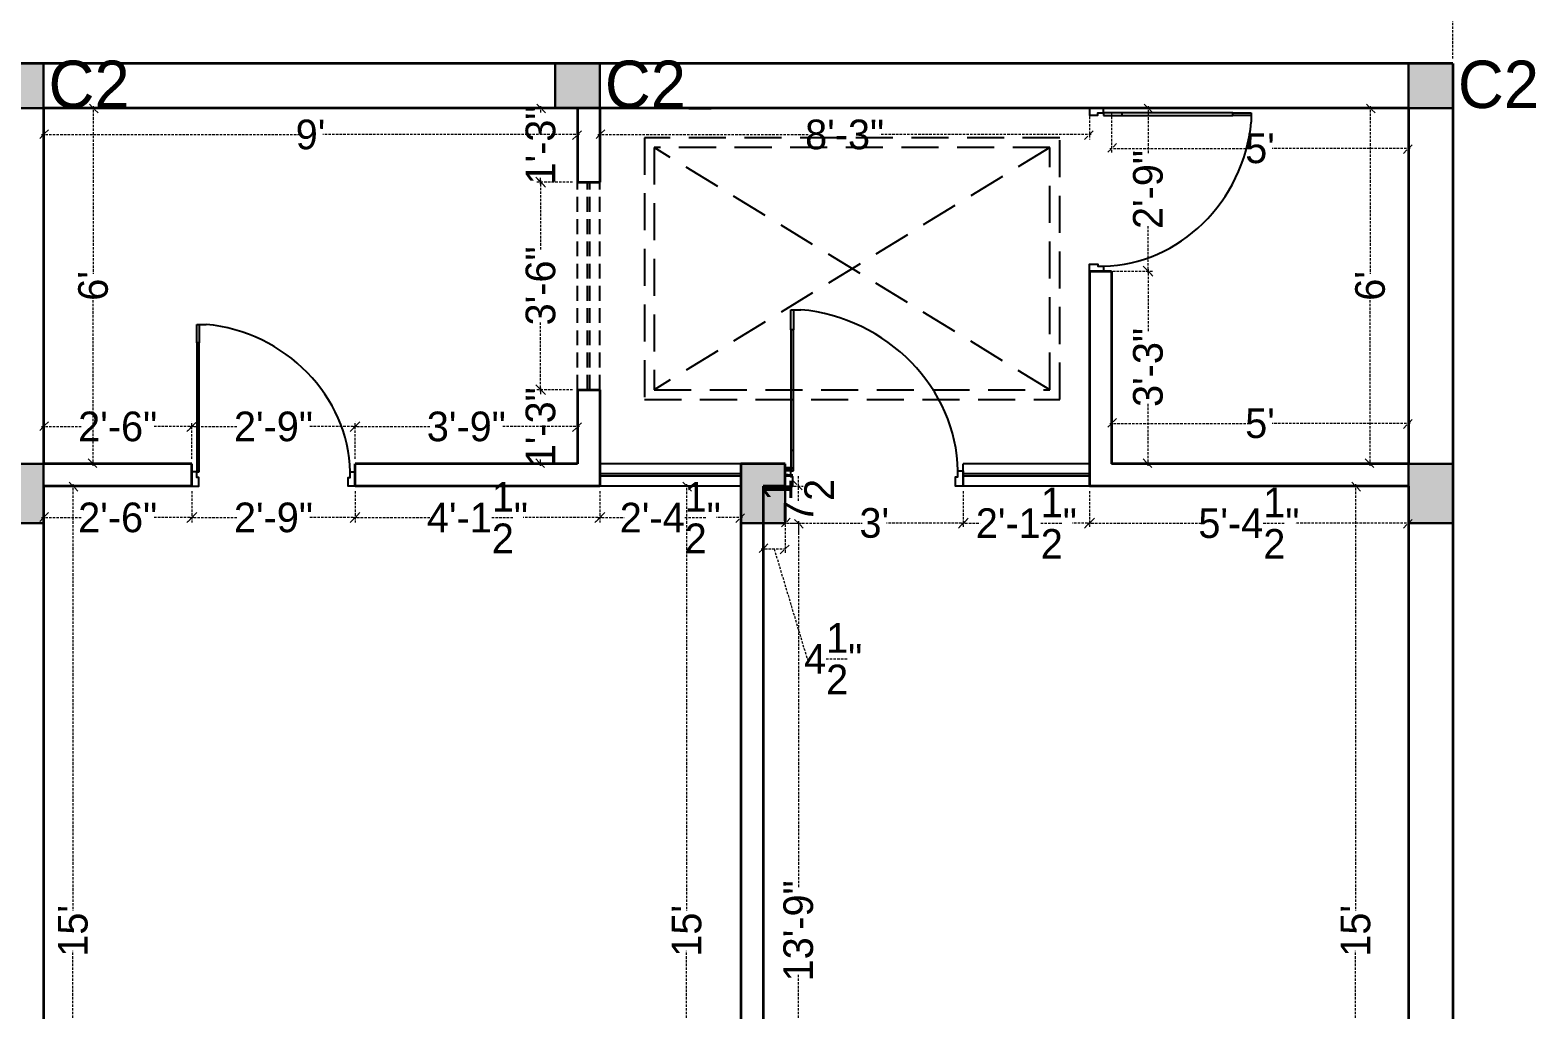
# Model space of a CAD drawing. Header units: millimetres. Extents: x -6808 to 215771, y -89660 to -16303.
# Drawn here: x 97024.8 to 97329.3, y -47315.3 to -47117 of the extents above; entities that cross this region are included whole.
import ezdxf

# ---------------------------------------------------------------- set-up
doc = ezdxf.new("R2010")
doc.units = ezdxf.units.MM
doc.header["$PDMODE"] = 35
doc.linetypes.add('ACAD_ISO10W100', pattern=[18, 12, -3, 0, -3])
doc.linetypes.add('DASHED', pattern=[0.75, 0.5, -0.25])
doc.layers.get('0').update_dxf_attribs({"color": 8})
for name, color, linetype, lineweight in [('col.center', 5, 'ACAD_ISO10W100', 15), ('column', 5, 'Continuous', 30), ('dim2', 6, 'Continuous', 20), ('Projection', 190, 'DASHED', 25), ('wall', 7, 'Continuous', 35), ('wokg dim', 152, 'DASHED', 18)]:
    doc.layers.add(name, color=color, linetype=linetype, lineweight=lineweight)
doc.layers.add('NET 01', color=8, linetype='Continuous')
doc.layers.add('WIN', color=5, linetype='Continuous')
doc.styles.add('SAJ', font='eurr____.ttf')
doc.dimstyles.new('SAJ', dxfattribs={"dimtxt": 5, "dimasz": 2, "dimexe": 1, "dimexo": 1, "dimgap": 0.09375, "dimtad": 0, "dimdec": 1, "dimzin": 0, "dimdsep": 46, "dimlunit": 4, "dimtxsty": 'SAJ', "dimblk": 'OBLIQUE', "dimcen": 0.125, "dimdle": 0.375, "dimadec": 0, "dimazin": 0, "dimtfac": 1, "dimtdec": 1, "dimtofl": 0, "dimtmove": 0, "dimatfit": 3, "dimldrblk": 'OBLIQUE', "dimfxl": 1, "dimtolj": 1, "dimtzin": 0, "dimlwd": 5, "dimlwe": 5, "dimarcsym": 1})

# ---------------------------------------------------------------- blocks, each defined once
blk = doc.blocks.new('QEWFWE')
at = {"layer": 'NET 01'}
for p, q in [((238503.45, 15011.85), (238503.45, 15015.77)), ((238503.45, 15015.77), (238505.41, 15015.77)), ((238503.98, 15015.77), (238503.98, 15011.85)), ((238503.98, 15011.85), (238503.45, 15011.85)), ((238503.45, 15011.85), (238503.45, 14988.32)), ((238503.98, 14988.32), (238503.98, 15011.85)), ((238503.45, 14988.32), (238503.45, 14984.4)), ((238503.98, 14988.32), (238503.45, 14988.32)), ((238503.98, 14984.4), (238503.98, 14988.32)), ((238503.45, 14984.4), (238503.98, 14984.4))]:
    blk.add_line(p, q, dxfattribs=at)
for points in [[(238503.45, 14984.4), (238502.4, 14984.4), (238502.4, 14981.4), (238503.9, 14981.4), (238503.9, 14982.9), (238503.9, 14983.2), (238503.45, 14983.2)], [(238536.02, 14984.4), (238537.07, 14984.4), (238537.07, 14981.4), (238535.57, 14981.4), (238535.57, 14982.9), (238535.57, 14983.2), (238536.02, 14983.2)]]:
    blk.add_lwpolyline(points, close=True, dxfattribs=at)
blk.add_ellipse((238504.18, 14985.62), major_axis=(-29.27, 13.54), ratio=0.925766, start_param=-2.718612, end_param=-1.204625, dxfattribs=at)
blk = doc.blocks.new('A$C32B276F4')
at = {"layer": 'column'}
blk.add_hatch(color=256, dxfattribs=at).paths.add_polyline_path([(9, 0), (9, 9), (0, 9), (0, 0)])
for p, q in [((0, 0), (0, 9)), ((0, 9), (9, 9)), ((9, 9), (9, 0)), ((9, 0), (0, 0))]:
    blk.add_line(p, q, dxfattribs=at)
at = {"layer": 'col.center', "linetype": 'ByBlock', "insert": (10.02, 9.59), "char_height": 9.6, "width": 293.6941, "attachment_point": 1, "style": 'SAJ'}
blk.add_mtext('\\A1;{\\fCentury Gothic|b0|i0|c0|p34;C2}', dxfattribs=at)
blk = doc.blocks.new('c1')
at = {"layer": 'column'}
blk.add_hatch(color=256, dxfattribs=at).paths.add_polyline_path([(58376.49, -43564.36), (58385.49, -43564.36), (58385.49, -43552.36), (58376.49, -43552.36)])
for p, q in [((58376.49, -43552.36), (58376.49, -43564.36)), ((58376.49, -43552.36), (58385.49, -43552.36)), ((58385.49, -43564.36), (58385.49, -43552.36)), ((58376.49, -43564.36), (58385.49, -43564.36))]:
    blk.add_line(p, q, dxfattribs=at)
blk = doc.blocks.new('_Oblique')
at = {"color": 0, "linetype": 'ByBlock', "lineweight": -2}
blk.add_line((-0.5, -0.5), (0.5, 0.5), dxfattribs=at)
blk = doc.blocks.new('*D1238')
at = {"layer": 'Defpoints', "color": 0, "transparency": 16777216}
for p in [(97027.53, -47132.77), (97135.53, -47132.77), (97135.53, -47138.16)]:
    blk.add_point(p, dxfattribs=at)
at = {"layer": 'wokg dim', "color": 0, "linetype": 'DASHED', "lineweight": 5, "transparency": 16777216}
for p, q in [((97027.53, -47133.77), (97027.53, -47139.16)), ((97135.53, -47133.77), (97135.53, -47139.16)), ((97027.16, -47138.16), (97079.07, -47138.16)), ((97135.91, -47138.16), (97083.99, -47138.16))]:
    blk.add_line(p, q, dxfattribs=at)
at = {"layer": 'wokg dim', "color": 0, "lineweight": 5, "transparency": 16777216, "xscale": 2, "yscale": 2, "zscale": 2, "rotation": 180}
blk.add_blockref('_Oblique', (97027.53, -47138.16), dxfattribs=at)
at = {"layer": 'wokg dim', "color": 0, "lineweight": 5, "transparency": 16777216, "xscale": 2, "yscale": 2, "zscale": 2}
blk.add_blockref('_Oblique', (97135.53, -47138.16), dxfattribs=at)
at = {"layer": 'wokg dim', "color": 0, "transparency": 16777216, "insert": (97081.53, -47138.16), "char_height": 6, "attachment_point": 5, "style": 'SAJ'}
blk.add_mtext("\\A1;9'", dxfattribs=at)
blk = doc.blocks.new('*D1239')
at = {"layer": 'Defpoints', "color": 0, "transparency": 16777216}
for p in [(97027.53, -47132.77), (97027.53, -47204.77), (97037.58, -47204.77)]:
    blk.add_point(p, dxfattribs=at)
at = {"layer": 'wokg dim', "color": 0, "linetype": 'DASHED', "lineweight": 5, "transparency": 16777216}
for p, q in [((97028.53, -47132.77), (97038.58, -47132.77)), ((97037.58, -47132.4), (97037.58, -47166.31)), ((97037.58, -47205.15), (97037.58, -47171.23)), ((97028.53, -47204.77), (97038.58, -47204.77))]:
    blk.add_line(p, q, dxfattribs=at)
at = {"layer": 'wokg dim', "color": 0, "lineweight": 5, "transparency": 16777216, "xscale": 2, "yscale": 2, "zscale": 2}
for p, rotation in [((97037.58, -47132.77), 90), ((97037.58, -47204.77), 270)]:
    blk.add_blockref('_Oblique', p, dxfattribs=dict(at, rotation=rotation))
at = {"layer": 'wokg dim', "color": 0, "transparency": 16777216, "insert": (97037.58, -47168.77), "char_height": 6, "attachment_point": 5, "rotation": 90, "style": 'SAJ'}
blk.add_mtext("\\A1;6'", dxfattribs=at)
blk = doc.blocks.new('*D1240')
at = {"layer": 'Defpoints', "color": 0, "transparency": 16777216}
for p in [(97057.53, -47197.24), (97027.53, -47204.77), (97057.53, -47204.77)]:
    blk.add_point(p, dxfattribs=at)
at = {"layer": 'wokg dim', "color": 0, "linetype": 'DASHED', "lineweight": 5, "transparency": 16777216}
for p, q in [((97027.16, -47197.24), (97035.37, -47197.24)), ((97027.53, -47203.77), (97027.53, -47196.24)), ((97057.91, -47197.24), (97049.69, -47197.24)), ((97057.53, -47203.77), (97057.53, -47196.24))]:
    blk.add_line(p, q, dxfattribs=at)
at = {"layer": 'wokg dim', "color": 0, "lineweight": 5, "transparency": 16777216, "xscale": 2, "yscale": 2, "zscale": 2, "rotation": 180}
blk.add_blockref('_Oblique', (97027.53, -47197.24), dxfattribs=at)
at = {"layer": 'wokg dim', "color": 0, "lineweight": 5, "transparency": 16777216, "xscale": 2, "yscale": 2, "zscale": 2}
blk.add_blockref('_Oblique', (97057.53, -47197.24), dxfattribs=at)
at = {"layer": 'wokg dim', "color": 0, "transparency": 16777216, "insert": (97042.53, -47197.24), "char_height": 6, "attachment_point": 5, "style": 'SAJ'}
blk.add_mtext('\\A1;2\'-6"', dxfattribs=at)
blk = doc.blocks.new('*D1241')
at = {"layer": 'Defpoints', "color": 0, "transparency": 16777216}
for p in [(97090.53, -47197.24), (97057.53, -47204.77), (97090.53, -47204.77)]:
    blk.add_point(p, dxfattribs=at)
at = {"layer": 'wokg dim', "color": 0, "linetype": 'DASHED', "lineweight": 5, "transparency": 16777216}
for p, q in [((97057.16, -47197.24), (97066.87, -47197.24)), ((97057.53, -47203.77), (97057.53, -47196.24)), ((97090.91, -47197.24), (97081.19, -47197.24)), ((97090.53, -47203.77), (97090.53, -47196.24))]:
    blk.add_line(p, q, dxfattribs=at)
at = {"layer": 'wokg dim', "color": 0, "lineweight": 5, "transparency": 16777216, "xscale": 2, "yscale": 2, "zscale": 2, "rotation": 180}
blk.add_blockref('_Oblique', (97057.53, -47197.24), dxfattribs=at)
at = {"layer": 'wokg dim', "color": 0, "lineweight": 5, "transparency": 16777216, "xscale": 2, "yscale": 2, "zscale": 2}
blk.add_blockref('_Oblique', (97090.53, -47197.24), dxfattribs=at)
at = {"layer": 'wokg dim', "color": 0, "transparency": 16777216, "insert": (97074.03, -47197.24), "char_height": 6, "attachment_point": 5, "style": 'SAJ'}
blk.add_mtext('\\A1;2\'-9"', dxfattribs=at)
blk = doc.blocks.new('*D1242')
at = {"layer": 'Defpoints', "color": 0, "transparency": 16777216}
for p in [(97135.53, -47197.24), (97090.53, -47204.77), (97135.53, -47204.77)]:
    blk.add_point(p, dxfattribs=at)
at = {"layer": 'wokg dim', "color": 0, "linetype": 'DASHED', "lineweight": 5, "transparency": 16777216}
for p, q in [((97090.16, -47197.24), (97105.87, -47197.24)), ((97090.53, -47203.77), (97090.53, -47196.24)), ((97135.91, -47197.24), (97120.19, -47197.24)), ((97135.53, -47203.77), (97135.53, -47196.24))]:
    blk.add_line(p, q, dxfattribs=at)
at = {"layer": 'wokg dim', "color": 0, "lineweight": 5, "transparency": 16777216, "xscale": 2, "yscale": 2, "zscale": 2, "rotation": 180}
blk.add_blockref('_Oblique', (97090.53, -47197.24), dxfattribs=at)
at = {"layer": 'wokg dim', "color": 0, "lineweight": 5, "transparency": 16777216, "xscale": 2, "yscale": 2, "zscale": 2}
blk.add_blockref('_Oblique', (97135.53, -47197.24), dxfattribs=at)
at = {"layer": 'wokg dim', "color": 0, "transparency": 16777216, "insert": (97113.03, -47197.24), "char_height": 6, "attachment_point": 5, "style": 'SAJ'}
blk.add_mtext('\\A1;3\'-9"', dxfattribs=at)
blk = doc.blocks.new('*D1243')
at = {"layer": 'Defpoints', "color": 0, "transparency": 16777216}
for p in [(97128.06, -47189.77), (97135.53, -47189.77), (97135.53, -47204.77)]:
    blk.add_point(p, dxfattribs=at)
at = {"layer": 'wokg dim', "color": 0, "linetype": 'DASHED', "lineweight": 5, "transparency": 16777216}
for p, q in [((97134.53, -47189.77), (97127.06, -47189.77)), ((97128.06, -47189.4), (97128.06, -47190.66)), ((97134.53, -47204.77), (97127.06, -47204.77)), ((97128.06, -47205.15), (97128.06, -47203.88))]:
    blk.add_line(p, q, dxfattribs=at)
at = {"layer": 'wokg dim', "color": 0, "lineweight": 5, "transparency": 16777216, "xscale": 2, "yscale": 2, "zscale": 2}
for p, rotation in [((97128.06, -47189.77), 90), ((97128.06, -47204.77), 270)]:
    blk.add_blockref('_Oblique', p, dxfattribs=dict(at, rotation=rotation))
at = {"layer": 'wokg dim', "color": 0, "transparency": 16777216, "insert": (97128.06, -47197.27), "char_height": 6, "attachment_point": 5, "rotation": 90, "style": 'SAJ'}
blk.add_mtext('\\A1;1\'-3"', dxfattribs=at)
blk = doc.blocks.new('*D1244')
at = {"layer": 'Defpoints', "color": 0, "transparency": 16777216}
for p in [(97128.06, -47147.77), (97135.53, -47147.77), (97135.53, -47189.77)]:
    blk.add_point(p, dxfattribs=at)
at = {"layer": 'wokg dim', "color": 0, "linetype": 'DASHED', "lineweight": 5, "transparency": 16777216}
for p, q in [((97134.53, -47147.77), (97127.06, -47147.77)), ((97128.06, -47147.4), (97128.06, -47161.61)), ((97128.06, -47190.15), (97128.06, -47175.93)), ((97134.53, -47189.77), (97127.06, -47189.77))]:
    blk.add_line(p, q, dxfattribs=at)
at = {"layer": 'wokg dim', "color": 0, "lineweight": 5, "transparency": 16777216, "xscale": 2, "yscale": 2, "zscale": 2}
for p, rotation in [((97128.06, -47147.77), 90), ((97128.06, -47189.77), 270)]:
    blk.add_blockref('_Oblique', p, dxfattribs=dict(at, rotation=rotation))
at = {"layer": 'wokg dim', "color": 0, "transparency": 16777216, "insert": (97128.06, -47168.77), "char_height": 6, "attachment_point": 5, "rotation": 90, "style": 'SAJ'}
blk.add_mtext('\\A1;3\'-6"', dxfattribs=at)
blk = doc.blocks.new('*D1245')
at = {"layer": 'Defpoints', "color": 0, "transparency": 16777216}
for p in [(97128.06, -47132.77), (97135.53, -47132.77), (97135.53, -47147.77)]:
    blk.add_point(p, dxfattribs=at)
at = {"layer": 'wokg dim', "color": 0, "linetype": 'DASHED', "lineweight": 5, "transparency": 16777216}
for p, q in [((97134.53, -47132.77), (97127.06, -47132.77)), ((97128.06, -47132.4), (97128.06, -47133.66)), ((97128.06, -47148.15), (97128.06, -47146.88)), ((97134.53, -47147.77), (97127.06, -47147.77))]:
    blk.add_line(p, q, dxfattribs=at)
at = {"layer": 'wokg dim', "color": 0, "lineweight": 5, "transparency": 16777216, "xscale": 2, "yscale": 2, "zscale": 2}
for p, rotation in [((97128.06, -47132.77), 90), ((97128.06, -47147.77), 270)]:
    blk.add_blockref('_Oblique', p, dxfattribs=dict(at, rotation=rotation))
at = {"layer": 'wokg dim', "color": 0, "transparency": 16777216, "insert": (97128.06, -47140.27), "char_height": 6, "attachment_point": 5, "rotation": 90, "style": 'SAJ'}
blk.add_mtext('\\A1;1\'-3"', dxfattribs=at)
blk = doc.blocks.new('*D1246')
at = {"layer": 'Defpoints', "color": 0, "transparency": 16777216}
for p in [(97027.53, -47209.27), (97057.53, -47209.27), (97057.53, -47215.65)]:
    blk.add_point(p, dxfattribs=at)
at = {"layer": 'wokg dim', "color": 0, "linetype": 'DASHED', "lineweight": 5, "transparency": 16777216}
for p, q in [((97027.53, -47210.27), (97027.53, -47216.65)), ((97057.53, -47210.27), (97057.53, -47216.65)), ((97027.16, -47215.65), (97035.37, -47215.65)), ((97057.91, -47215.65), (97049.69, -47215.65))]:
    blk.add_line(p, q, dxfattribs=at)
at = {"layer": 'wokg dim', "color": 0, "lineweight": 5, "transparency": 16777216, "xscale": 2, "yscale": 2, "zscale": 2, "rotation": 180}
blk.add_blockref('_Oblique', (97027.53, -47215.65), dxfattribs=at)
at = {"layer": 'wokg dim', "color": 0, "lineweight": 5, "transparency": 16777216, "xscale": 2, "yscale": 2, "zscale": 2}
blk.add_blockref('_Oblique', (97057.53, -47215.65), dxfattribs=at)
at = {"layer": 'wokg dim', "color": 0, "transparency": 16777216, "insert": (97042.53, -47215.65), "char_height": 6, "attachment_point": 5, "style": 'SAJ'}
blk.add_mtext('\\A1;2\'-6"', dxfattribs=at)
blk = doc.blocks.new('*D1247')
at = {"layer": 'Defpoints', "color": 0, "transparency": 16777216}
for p in [(97057.53, -47209.27), (97090.53, -47209.27), (97090.53, -47215.65)]:
    blk.add_point(p, dxfattribs=at)
at = {"layer": 'wokg dim', "color": 0, "linetype": 'DASHED', "lineweight": 5, "transparency": 16777216}
for p, q in [((97057.53, -47210.27), (97057.53, -47216.65)), ((97090.53, -47210.27), (97090.53, -47216.65)), ((97057.16, -47215.65), (97066.87, -47215.65)), ((97090.91, -47215.65), (97081.19, -47215.65))]:
    blk.add_line(p, q, dxfattribs=at)
at = {"layer": 'wokg dim', "color": 0, "lineweight": 5, "transparency": 16777216, "xscale": 2, "yscale": 2, "zscale": 2, "rotation": 180}
blk.add_blockref('_Oblique', (97057.53, -47215.65), dxfattribs=at)
at = {"layer": 'wokg dim', "color": 0, "lineweight": 5, "transparency": 16777216, "xscale": 2, "yscale": 2, "zscale": 2}
blk.add_blockref('_Oblique', (97090.53, -47215.65), dxfattribs=at)
at = {"layer": 'wokg dim', "color": 0, "transparency": 16777216, "insert": (97074.03, -47215.65), "char_height": 6, "attachment_point": 5, "style": 'SAJ'}
blk.add_mtext('\\A1;2\'-9"', dxfattribs=at)
blk = doc.blocks.new('*D1248')
at = {"layer": 'Defpoints', "color": 0, "transparency": 16777216}
for p in [(97090.53, -47209.27), (97140.03, -47209.27), (97140.03, -47215.65)]:
    blk.add_point(p, dxfattribs=at)
at = {"layer": 'wokg dim', "color": 0, "linetype": 'DASHED', "lineweight": 5, "transparency": 16777216}
for p, q in [((97090.53, -47210.27), (97090.53, -47216.65)), ((97140.03, -47210.27), (97140.03, -47216.65)), ((97090.16, -47215.65), (97106.01, -47215.65)), ((97140.41, -47215.65), (97124.55, -47215.65))]:
    blk.add_line(p, q, dxfattribs=at)
at = {"layer": 'wokg dim', "color": 0, "lineweight": 5, "transparency": 16777216, "xscale": 2, "yscale": 2, "zscale": 2, "rotation": 180}
blk.add_blockref('_Oblique', (97090.53, -47215.65), dxfattribs=at)
at = {"layer": 'wokg dim', "color": 0, "lineweight": 5, "transparency": 16777216, "xscale": 2, "yscale": 2, "zscale": 2}
blk.add_blockref('_Oblique', (97140.03, -47215.65), dxfattribs=at)
at = {"layer": 'wokg dim', "color": 0, "transparency": 16777216, "insert": (97115.28, -47215.65), "char_height": 6, "attachment_point": 5, "style": 'SAJ'}
blk.add_mtext('\\A1;4\'-1{\\H1.000000x;\\S1/2;}"', dxfattribs=at)
blk = doc.blocks.new('*D1249')
at = {"layer": 'Defpoints', "color": 0, "transparency": 16777216}
for p in [(97140.03, -47209.27), (97168.53, -47209.27), (97168.53, -47215.65)]:
    blk.add_point(p, dxfattribs=at)
at = {"layer": 'wokg dim', "color": 0, "linetype": 'DASHED', "lineweight": 5, "transparency": 16777216}
for p, q in [((97140.03, -47210.27), (97140.03, -47216.65)), ((97168.53, -47210.27), (97168.53, -47216.65)), ((97139.66, -47215.65), (97144.94, -47215.65)), ((97168.91, -47215.65), (97163.62, -47215.65))]:
    blk.add_line(p, q, dxfattribs=at)
at = {"layer": 'wokg dim', "color": 0, "lineweight": 5, "transparency": 16777216, "xscale": 2, "yscale": 2, "zscale": 2, "rotation": 180}
blk.add_blockref('_Oblique', (97140.03, -47215.65), dxfattribs=at)
at = {"layer": 'wokg dim', "color": 0, "lineweight": 5, "transparency": 16777216, "xscale": 2, "yscale": 2, "zscale": 2}
blk.add_blockref('_Oblique', (97168.53, -47215.65), dxfattribs=at)
at = {"layer": 'wokg dim', "color": 0, "transparency": 16777216, "insert": (97154.28, -47215.65), "char_height": 6, "attachment_point": 5, "style": 'SAJ'}
blk.add_mtext('\\A1;2\'-4{\\H1.000000x;\\S1/2;}"', dxfattribs=at)
blk = doc.blocks.new('*D1250')
at = {"layer": 'Defpoints', "color": 0, "transparency": 16777216}
for p in [(97168.53, -47209.27), (97157.59, -47389.27), (97168.53, -47389.27)]:
    blk.add_point(p, dxfattribs=at)
at = {"layer": 'wokg dim', "color": 0, "linetype": 'DASHED', "lineweight": 5, "transparency": 16777216}
for p, q in [((97167.53, -47209.27), (97156.59, -47209.27)), ((97157.59, -47208.9), (97157.59, -47295.23)), ((97157.59, -47389.65), (97157.59, -47303.32)), ((97167.53, -47389.27), (97156.59, -47389.27))]:
    blk.add_line(p, q, dxfattribs=at)
at = {"layer": 'wokg dim', "color": 0, "lineweight": 5, "transparency": 16777216, "xscale": 2, "yscale": 2, "zscale": 2}
for p, rotation in [((97157.59, -47209.27), 90), ((97157.59, -47389.27), 270)]:
    blk.add_blockref('_Oblique', p, dxfattribs=dict(at, rotation=rotation))
at = {"layer": 'wokg dim', "color": 0, "transparency": 16777216, "insert": (97157.59, -47299.27), "char_height": 6, "attachment_point": 5, "rotation": 90, "style": 'SAJ'}
blk.add_mtext("\\A1;15'", dxfattribs=at)
blk = doc.blocks.new('*D1254')
at = {"layer": 'Defpoints', "color": 0, "transparency": 16777216}
for p in [(97027.53, -47209.27), (97033.49, -47209.27), (97027.53, -47389.27)]:
    blk.add_point(p, dxfattribs=at)
at = {"layer": 'wokg dim', "color": 0, "linetype": 'DASHED', "lineweight": 5, "transparency": 16777216}
for p, q in [((97028.53, -47209.27), (97034.49, -47209.27)), ((97033.49, -47208.9), (97033.49, -47295.23)), ((97033.49, -47389.65), (97033.49, -47303.32)), ((97028.53, -47389.27), (97034.49, -47389.27))]:
    blk.add_line(p, q, dxfattribs=at)
at = {"layer": 'wokg dim', "color": 0, "lineweight": 5, "transparency": 16777216, "xscale": 2, "yscale": 2, "zscale": 2}
for p, rotation in [((97033.49, -47209.27), 90), ((97033.49, -47389.27), 270)]:
    blk.add_blockref('_Oblique', p, dxfattribs=dict(at, rotation=rotation))
at = {"layer": 'wokg dim', "color": 0, "transparency": 16777216, "insert": (97033.49, -47299.27), "char_height": 6, "attachment_point": 5, "rotation": 90, "style": 'SAJ'}
blk.add_mtext("\\A1;15'", dxfattribs=at)
blk = doc.blocks.new('*D1255')
at = {"layer": 'Defpoints', "color": 0, "transparency": 16777216}
for p in [(97173.03, -47216.77), (97177.53, -47216.77), (97177.53, -47221.97)]:
    blk.add_point(p, dxfattribs=at)
at = {"layer": 'wokg dim', "color": 0, "linetype": 'DASHED', "lineweight": 5, "transparency": 16777216}
for p, q in [((97173.03, -47217.77), (97173.03, -47222.97)), ((97177.53, -47217.77), (97177.53, -47222.97)), ((97172.66, -47221.97), (97177.91, -47221.97)), ((97175.28, -47221.97), (97181.95, -47244.2)), ((97181.95, -47244.2), (97182.14, -47244.2))]:
    blk.add_line(p, q, dxfattribs=at)
at = {"layer": 'wokg dim', "color": 0, "lineweight": 5, "transparency": 16777216, "xscale": 2, "yscale": 2, "zscale": 2, "rotation": 180}
blk.add_blockref('_Oblique', (97173.03, -47221.97), dxfattribs=at)
at = {"layer": 'wokg dim', "color": 0, "lineweight": 5, "transparency": 16777216, "xscale": 2, "yscale": 2, "zscale": 2}
blk.add_blockref('_Oblique', (97177.53, -47221.97), dxfattribs=at)
at = {"layer": 'wokg dim', "color": 0, "transparency": 16777216, "insert": (97187.21, -47244.2), "char_height": 6, "attachment_point": 5, "style": 'SAJ'}
blk.add_mtext('\\A1;4{\\H1.000000x;\\S1/2;}"', dxfattribs=at)
blk = doc.blocks.new('*D1256')
at = {"layer": 'Defpoints', "color": 0, "transparency": 16777216}
for p in [(97177.53, -47209.27), (97213.53, -47209.27), (97177.53, -47216.77)]:
    blk.add_point(p, dxfattribs=at)
at = {"layer": 'wokg dim', "color": 0, "linetype": 'DASHED', "lineweight": 5, "transparency": 16777216}
for p, q in [((97177.53, -47210.27), (97177.53, -47217.77)), ((97213.53, -47210.27), (97213.53, -47217.77)), ((97177.16, -47216.77), (97193.05, -47216.77)), ((97213.91, -47216.77), (97198.01, -47216.77))]:
    blk.add_line(p, q, dxfattribs=at)
at = {"layer": 'wokg dim', "color": 0, "lineweight": 5, "transparency": 16777216, "xscale": 2, "yscale": 2, "zscale": 2}
for p, rotation in [((97177.53, -47216.77), 179.9999999999884), ((97213.53, -47216.77), 359.9999999999884)]:
    blk.add_blockref('_Oblique', p, dxfattribs=dict(at, rotation=rotation))
at = {"layer": 'wokg dim', "color": 0, "transparency": 16777216, "insert": (97195.53, -47216.77), "char_height": 6, "attachment_point": 5, "style": 'SAJ'}
blk.add_mtext("\\A1;3'", dxfattribs=at)
blk = doc.blocks.new('*D1257')
at = {"layer": 'Defpoints', "color": 0, "transparency": 16777216}
for p in [(97213.53, -47209.27), (97239.03, -47209.27), (97239.03, -47216.77)]:
    blk.add_point(p, dxfattribs=at)
at = {"layer": 'wokg dim', "color": 0, "linetype": 'DASHED', "lineweight": 5, "transparency": 16777216}
for p, q in [((97213.53, -47210.27), (97213.53, -47217.77)), ((97239.03, -47210.27), (97239.03, -47217.77)), ((97213.16, -47216.77), (97216.94, -47216.77)), ((97239.41, -47216.77), (97235.62, -47216.77))]:
    blk.add_line(p, q, dxfattribs=at)
at = {"layer": 'wokg dim', "color": 0, "lineweight": 5, "transparency": 16777216, "xscale": 2, "yscale": 2, "zscale": 2, "rotation": 180}
blk.add_blockref('_Oblique', (97213.53, -47216.77), dxfattribs=at)
at = {"layer": 'wokg dim', "color": 0, "lineweight": 5, "transparency": 16777216, "xscale": 2, "yscale": 2, "zscale": 2}
blk.add_blockref('_Oblique', (97239.03, -47216.77), dxfattribs=at)
at = {"layer": 'wokg dim', "color": 0, "transparency": 16777216, "insert": (97226.28, -47216.77), "char_height": 6, "attachment_point": 5, "style": 'SAJ'}
blk.add_mtext('\\A1;2\'-1{\\H1.000000x;\\S1/2;}"', dxfattribs=at)
blk = doc.blocks.new('*D1258')
at = {"layer": 'Defpoints', "color": 0, "transparency": 16777216}
for p in [(97239.03, -47209.27), (97303.53, -47209.27), (97303.53, -47216.77)]:
    blk.add_point(p, dxfattribs=at)
at = {"layer": 'wokg dim', "color": 0, "linetype": 'DASHED', "lineweight": 5, "transparency": 16777216}
for p, q in [((97239.03, -47210.27), (97239.03, -47217.77)), ((97303.53, -47210.27), (97303.53, -47217.77)), ((97238.66, -47216.77), (97261.94, -47216.77)), ((97303.91, -47216.77), (97280.62, -47216.77))]:
    blk.add_line(p, q, dxfattribs=at)
at = {"layer": 'wokg dim', "color": 0, "lineweight": 5, "transparency": 16777216, "xscale": 2, "yscale": 2, "zscale": 2, "rotation": 180}
blk.add_blockref('_Oblique', (97239.03, -47216.77), dxfattribs=at)
at = {"layer": 'wokg dim', "color": 0, "lineweight": 5, "transparency": 16777216, "xscale": 2, "yscale": 2, "zscale": 2}
blk.add_blockref('_Oblique', (97303.53, -47216.77), dxfattribs=at)
at = {"layer": 'wokg dim', "color": 0, "transparency": 16777216, "insert": (97271.28, -47216.77), "char_height": 6, "attachment_point": 5, "style": 'SAJ'}
blk.add_mtext('\\A1;5\'-4{\\H1.000000x;\\S1/2;}"', dxfattribs=at)
blk = doc.blocks.new('*D1259')
at = {"layer": 'Defpoints', "color": 0, "transparency": 16777216}
for p in [(97303.53, -47209.27), (97292.86, -47389.27), (97303.53, -47389.27)]:
    blk.add_point(p, dxfattribs=at)
at = {"layer": 'wokg dim', "color": 0, "linetype": 'DASHED', "lineweight": 5, "transparency": 16777216}
for p, q in [((97302.53, -47209.27), (97291.86, -47209.27)), ((97292.86, -47208.9), (97292.86, -47295.23)), ((97292.86, -47389.65), (97292.86, -47303.32)), ((97302.53, -47389.27), (97291.86, -47389.27))]:
    blk.add_line(p, q, dxfattribs=at)
at = {"layer": 'wokg dim', "color": 0, "lineweight": 5, "transparency": 16777216, "xscale": 2, "yscale": 2, "zscale": 2}
for p, rotation in [((97292.86, -47209.27), 90), ((97292.86, -47389.27), 270)]:
    blk.add_blockref('_Oblique', p, dxfattribs=dict(at, rotation=rotation))
at = {"layer": 'wokg dim', "color": 0, "transparency": 16777216, "insert": (97292.86, -47299.27), "char_height": 6, "attachment_point": 5, "rotation": 90, "style": 'SAJ'}
blk.add_mtext("\\A1;15'", dxfattribs=at)
blk = doc.blocks.new('*D1263')
at = {"layer": 'Defpoints', "color": 0, "transparency": 16777216}
for p in [(97173.03, -47216.77), (97180.18, -47216.77), (97173.03, -47381.77)]:
    blk.add_point(p, dxfattribs=at)
at = {"layer": 'wokg dim', "color": 0, "linetype": 'DASHED', "lineweight": 5, "transparency": 16777216}
for p, q in [((97174.03, -47216.77), (97181.18, -47216.77)), ((97180.18, -47216.4), (97180.18, -47290.55)), ((97180.18, -47382.15), (97180.18, -47308)), ((97174.03, -47381.77), (97181.18, -47381.77))]:
    blk.add_line(p, q, dxfattribs=at)
at = {"layer": 'wokg dim', "color": 0, "lineweight": 5, "transparency": 16777216, "xscale": 2, "yscale": 2, "zscale": 2}
for p, rotation in [((97180.18, -47216.77), 90), ((97180.18, -47381.77), 270)]:
    blk.add_blockref('_Oblique', p, dxfattribs=dict(at, rotation=rotation))
at = {"layer": 'wokg dim', "color": 0, "transparency": 16777216, "insert": (97180.18, -47299.27), "char_height": 6, "attachment_point": 5, "rotation": 90, "style": 'SAJ'}
blk.add_mtext('\\A1;13\'-9"', dxfattribs=at)
blk = doc.blocks.new('*D1264')
at = {"layer": 'Defpoints', "color": 0, "transparency": 16777216}
for p in [(97177.53, -47209.27), (97177.53, -47216.77), (97180.18, -47216.77)]:
    blk.add_point(p, dxfattribs=at)
at = {"layer": 'wokg dim', "color": 0, "linetype": 'DASHED', "lineweight": 5, "transparency": 16777216}
for p, q in [((97180.18, -47209.27), (97180.18, -47207.27)), ((97178.53, -47209.27), (97181.18, -47209.27)), ((97178.53, -47216.77), (97181.18, -47216.77)), ((97180.18, -47216.77), (97180.18, -47218.77))]:
    blk.add_line(p, q, dxfattribs=at)
at = {"layer": 'wokg dim', "color": 0, "lineweight": 5, "transparency": 16777216, "xscale": 2, "yscale": 2, "zscale": 2}
for p, rotation in [((97180.18, -47209.27), 270), ((97180.18, -47216.77), 90)]:
    blk.add_blockref('_Oblique', p, dxfattribs=dict(at, rotation=rotation))
at = {"layer": 'wokg dim', "color": 0, "transparency": 16777216, "insert": (97180.18, -47210.85), "char_height": 6, "attachment_point": 5, "rotation": 90, "style": 'SAJ'}
blk.add_mtext('\\A1;7{\\H1.000000x;\\S1/2;}"', dxfattribs=at)
blk = doc.blocks.new('*D1265')
at = {"layer": 'Defpoints', "color": 0, "transparency": 16777216}
for p in [(97303.53, -47196.59), (97243.53, -47204.77), (97303.53, -47204.77)]:
    blk.add_point(p, dxfattribs=at)
at = {"layer": 'wokg dim', "color": 0, "linetype": 'DASHED', "lineweight": 5, "transparency": 16777216}
for p, q in [((97243.53, -47203.77), (97243.53, -47195.59)), ((97303.53, -47203.77), (97303.53, -47195.59)), ((97243.16, -47196.59), (97271.05, -47196.59)), ((97303.91, -47196.59), (97276.01, -47196.59))]:
    blk.add_line(p, q, dxfattribs=at)
at = {"layer": 'wokg dim', "color": 0, "lineweight": 5, "transparency": 16777216, "xscale": 2, "yscale": 2, "zscale": 2, "rotation": 180}
blk.add_blockref('_Oblique', (97243.53, -47196.59), dxfattribs=at)
at = {"layer": 'wokg dim', "color": 0, "lineweight": 5, "transparency": 16777216, "xscale": 2, "yscale": 2, "zscale": 2}
blk.add_blockref('_Oblique', (97303.53, -47196.59), dxfattribs=at)
at = {"layer": 'wokg dim', "color": 0, "transparency": 16777216, "insert": (97273.53, -47196.59), "char_height": 6, "attachment_point": 5, "style": 'SAJ'}
blk.add_mtext("\\A1;5'", dxfattribs=at)
blk = doc.blocks.new('*D1266')
at = {"layer": 'Defpoints', "color": 0, "transparency": 16777216}
for p in [(97295.81, -47132.77), (97303.53, -47132.77), (97303.53, -47204.77)]:
    blk.add_point(p, dxfattribs=at)
at = {"layer": 'wokg dim', "color": 0, "linetype": 'DASHED', "lineweight": 5, "transparency": 16777216}
for p, q in [((97302.53, -47132.77), (97294.81, -47132.77)), ((97295.81, -47132.4), (97295.81, -47166.31)), ((97295.81, -47205.15), (97295.81, -47171.23)), ((97302.53, -47204.77), (97294.81, -47204.77))]:
    blk.add_line(p, q, dxfattribs=at)
at = {"layer": 'wokg dim', "color": 0, "lineweight": 5, "transparency": 16777216, "xscale": 2, "yscale": 2, "zscale": 2}
for p, rotation in [((97295.81, -47132.77), 90), ((97295.81, -47204.77), 270)]:
    blk.add_blockref('_Oblique', p, dxfattribs=dict(at, rotation=rotation))
at = {"layer": 'wokg dim', "color": 0, "transparency": 16777216, "insert": (97295.81, -47168.77), "char_height": 6, "attachment_point": 5, "rotation": 90, "style": 'SAJ'}
blk.add_mtext("\\A1;6'", dxfattribs=at)
blk = doc.blocks.new('*D1267')
at = {"layer": 'Defpoints', "color": 0, "transparency": 16777216}
for p in [(97243.53, -47132.77), (97303.53, -47132.77), (97303.53, -47140.97)]:
    blk.add_point(p, dxfattribs=at)
at = {"layer": 'wokg dim', "color": 0, "linetype": 'DASHED', "lineweight": 5, "transparency": 16777216}
for p, q in [((97243.53, -47133.77), (97243.53, -47141.97)), ((97303.53, -47133.77), (97303.53, -47141.97)), ((97243.16, -47140.97), (97271.05, -47140.97)), ((97303.91, -47140.97), (97276.01, -47140.97))]:
    blk.add_line(p, q, dxfattribs=at)
at = {"layer": 'wokg dim', "color": 0, "lineweight": 5, "transparency": 16777216, "xscale": 2, "yscale": 2, "zscale": 2, "rotation": 180}
blk.add_blockref('_Oblique', (97243.53, -47140.97), dxfattribs=at)
at = {"layer": 'wokg dim', "color": 0, "lineweight": 5, "transparency": 16777216, "xscale": 2, "yscale": 2, "zscale": 2}
blk.add_blockref('_Oblique', (97303.53, -47140.97), dxfattribs=at)
at = {"layer": 'wokg dim', "color": 0, "transparency": 16777216, "insert": (97273.53, -47140.97), "char_height": 6, "attachment_point": 5, "style": 'SAJ'}
blk.add_mtext("\\A1;5'", dxfattribs=at)
blk = doc.blocks.new('*D1268')
at = {"layer": 'Defpoints', "color": 0, "transparency": 16777216}
for p in [(97239.03, -47132.77), (97239.03, -47165.77), (97250.89, -47165.77)]:
    blk.add_point(p, dxfattribs=at)
at = {"layer": 'wokg dim', "color": 0, "linetype": 'DASHED', "lineweight": 5, "transparency": 16777216}
for p, q in [((97240.03, -47132.77), (97251.89, -47132.77)), ((97250.89, -47132.4), (97250.89, -47142.11)), ((97250.89, -47166.15), (97250.89, -47156.43)), ((97240.03, -47165.77), (97251.89, -47165.77))]:
    blk.add_line(p, q, dxfattribs=at)
at = {"layer": 'wokg dim', "color": 0, "lineweight": 5, "transparency": 16777216, "xscale": 2, "yscale": 2, "zscale": 2}
for p, rotation in [((97250.89, -47132.77), 90), ((97250.89, -47165.77), 270)]:
    blk.add_blockref('_Oblique', p, dxfattribs=dict(at, rotation=rotation))
at = {"layer": 'wokg dim', "color": 0, "transparency": 16777216, "insert": (97250.89, -47149.27), "char_height": 6, "attachment_point": 5, "rotation": 90, "style": 'SAJ'}
blk.add_mtext('\\A1;2\'-9"', dxfattribs=at)
blk = doc.blocks.new('*D1269')
at = {"layer": 'Defpoints', "color": 0, "transparency": 16777216}
for p in [(97243.53, -47165.77), (97243.53, -47204.77), (97250.89, -47204.77)]:
    blk.add_point(p, dxfattribs=at)
at = {"layer": 'wokg dim', "color": 0, "linetype": 'DASHED', "lineweight": 5, "transparency": 16777216}
for p, q in [((97250.89, -47165.4), (97250.89, -47178.11)), ((97244.53, -47165.77), (97251.89, -47165.77)), ((97250.89, -47205.15), (97250.89, -47192.43)), ((97244.53, -47204.77), (97251.89, -47204.77))]:
    blk.add_line(p, q, dxfattribs=at)
at = {"layer": 'wokg dim', "color": 0, "lineweight": 5, "transparency": 16777216, "xscale": 2, "yscale": 2, "zscale": 2}
for p, rotation in [((97250.89, -47165.77), 90), ((97250.89, -47204.77), 270)]:
    blk.add_blockref('_Oblique', p, dxfattribs=dict(at, rotation=rotation))
at = {"layer": 'wokg dim', "color": 0, "transparency": 16777216, "insert": (97250.89, -47185.27), "char_height": 6, "attachment_point": 5, "rotation": 90, "style": 'SAJ'}
blk.add_mtext('\\A1;3\'-3"', dxfattribs=at)
blk = doc.blocks.new('*D1270')
at = {"layer": 'Defpoints', "color": 0, "transparency": 16777216}
for p in [(97140.03, -47132.77), (97239.03, -47132.77), (97239.03, -47138.16)]:
    blk.add_point(p, dxfattribs=at)
at = {"layer": 'wokg dim', "color": 0, "linetype": 'DASHED', "lineweight": 5, "transparency": 16777216}
for p, q in [((97140.03, -47133.77), (97140.03, -47139.16)), ((97239.03, -47133.77), (97239.03, -47139.16)), ((97139.66, -47138.16), (97182.41, -47138.16)), ((97239.41, -47138.16), (97196.65, -47138.16))]:
    blk.add_line(p, q, dxfattribs=at)
at = {"layer": 'wokg dim', "color": 0, "lineweight": 5, "transparency": 16777216, "xscale": 2, "yscale": 2, "zscale": 2, "rotation": 180}
blk.add_blockref('_Oblique', (97140.03, -47138.16), dxfattribs=at)
at = {"layer": 'wokg dim', "color": 0, "lineweight": 5, "transparency": 16777216, "xscale": 2, "yscale": 2, "zscale": 2}
blk.add_blockref('_Oblique', (97239.03, -47138.16), dxfattribs=at)
at = {"layer": 'wokg dim', "color": 0, "transparency": 16777216, "insert": (97189.53, -47138.16), "char_height": 6, "attachment_point": 5, "style": 'SAJ'}
blk.add_mtext('\\A1;8\'-3"', dxfattribs=at)
blk = doc.blocks.new('*D1332')
at = {"layer": 'Defpoints', "color": 0, "transparency": 16777216}
for p in [(97312.53, -47096.82), (97018.53, -47123.77), (97312.53, -47123.77)]:
    blk.add_point(p, dxfattribs=at)
at = {"layer": 'dim2', "color": 0, "linetype": 'DASHED', "lineweight": 5, "transparency": 16777216}
for p, q in [((97018.16, -47096.82), (97147.08, -47096.82)), ((97018.53, -47122.77), (97018.53, -47095.82)), ((97312.91, -47096.82), (97183.99, -47096.82)), ((97312.53, -47122.77), (97312.53, -47095.82))]:
    blk.add_line(p, q, dxfattribs=at)
at = {"layer": 'dim2', "color": 0, "lineweight": 5, "transparency": 16777216, "xscale": 2, "yscale": 2, "zscale": 2, "rotation": 180}
blk.add_blockref('_Oblique', (97018.53, -47096.82), dxfattribs=at)
at = {"layer": 'dim2', "color": 0, "lineweight": 5, "transparency": 16777216, "xscale": 2, "yscale": 2, "zscale": 2}
blk.add_blockref('_Oblique', (97312.53, -47096.82), dxfattribs=at)
at = {"layer": 'dim2', "color": 0, "transparency": 16777216, "insert": (97165.53, -47096.82), "char_height": 12, "attachment_point": 5, "style": 'SAJ'}
blk.add_mtext('\\A1;24\'-6"', dxfattribs=at)

msp = doc.modelspace()

# ---------------------------------------------------------------- linework, layer by layer
at = {"layer": 'Projection', "ltscale": 15}
for p, q in [((97231.03, -47189.774), (97151.03, -47140.774)), ((97231.03, -47140.774), (97151.03, -47189.774))]:
    msp.add_line(p, q, dxfattribs=at)
for points in [[(97233.03, -47138.774), (97149.03, -47138.774), (97149.03, -47191.774), (97233.03, -47191.774)], [(97231.03, -47140.774), (97151.03, -47140.774), (97151.03, -47189.774), (97231.03, -47189.774)]]:
    msp.add_lwpolyline(points, close=True, dxfattribs=at)
at = {"layer": 'wall'}
for p, q in [((97312.53, -47123.774), (97018.53, -47123.774)), ((97312.53, -47123.774), (97312.53, -47911.774)), ((97303.53, -47132.774), (97027.53, -47132.774)), ((97027.53, -47132.774), (97027.53, -47197.774)), ((97027.53, -47132.774), (97027.53, -47197.774)), ((97158.03, -47132.774), (97162.53, -47132.774)), ((97303.53, -47132.774), (97303.53, -47204.774)), ((97027.53, -47197.774), (97027.53, -47202.274)), ((97027.53, -47197.774), (97027.53, -47202.274)), ((97027.53, -47202.274), (97027.53, -47204.774)), ((97027.53, -47209.274), (97027.53, -47532.274)), ((97303.53, -47209.274), (97303.53, -47245.274)), ((97303.53, -47245.274), (97303.53, -47811.274))]:
    msp.add_line(p, q, dxfattribs=at)
at = {"layer": 'wall', "color": 1}
for p, q in [((97135.53, -47132.774), (97135.53, -47147.774)), ((97140.03, -47132.774), (97140.03, -47147.774)), ((97135.53, -47147.774), (97140.03, -47147.774)), ((97239.03, -47165.774), (97239.03, -47209.274)), ((97239.03, -47165.774), (97243.53, -47165.774)), ((97243.53, -47165.774), (97243.53, -47204.774)), ((97135.53, -47189.774), (97135.53, -47204.774)), ((97135.53, -47189.774), (97140.03, -47189.774)), ((97140.03, -47189.774), (97140.03, -47209.274)), ((97057.53, -47204.774), (97027.53, -47204.774)), ((97057.53, -47209.274), (97057.53, -47204.774)), ((97135.53, -47204.774), (97090.53, -47204.774)), ((97090.53, -47209.274), (97090.53, -47204.774)), ((97177.53, -47204.774), (97168.53, -47204.774)), ((97168.53, -47204.774), (97168.53, -47389.274)), ((97177.53, -47209.274), (97177.53, -47204.774)), ((97303.53, -47204.774), (97243.53, -47204.774)), ((97057.53, -47209.274), (97027.53, -47209.274)), ((97140.03, -47209.274), (97090.53, -47209.274)), ((97173.03, -47209.274), (97173.03, -47389.274)), ((97177.53, -47209.274), (97173.03, -47209.274)), ((97303.53, -47209.274), (97239.03, -47209.274))]:
    msp.add_line(p, q, dxfattribs=at)
at = {"layer": 'WIN', "linetype": 'DASHED', "ltscale": 6}
for p, q in [((97135.53, -47189.774), (97135.53, -47147.774)), ((97137.53, -47189.774), (97137.53, -47147.774)), ((97138.03, -47189.774), (97138.03, -47147.774)), ((97140.03, -47189.774), (97140.03, -47147.774))]:
    msp.add_line(p, q, dxfattribs=at)
at = {"layer": 'WIN'}
for p, q in [((97168.53, -47204.774), (97140.03, -47204.774)), ((97239.03, -47204.774), (97213.53, -47204.774)), ((97213.53, -47209.274), (97213.53, -47204.774)), ((97168.53, -47206.774), (97140.03, -47206.774)), ((97168.53, -47207.274), (97140.03, -47207.274)), ((97239.03, -47206.774), (97213.53, -47206.774)), ((97239.03, -47207.274), (97213.53, -47207.274)), ((97168.53, -47209.274), (97140.03, -47209.274)), ((97239.03, -47209.274), (97213.53, -47209.274))]:
    msp.add_line(p, q, dxfattribs=at)

# ---------------------------------------------------------------- block references
at = {"linetype": 'ByBlock', "lineweight": 20}
for p, xscale, yscale, zscale in [((-150483.541, -62765.966), 1.038400761724914, 1.038400761724914, 1.038400761724914), ((-129965.118, -61469.575), 0.9518673649145052, 0.9518673649145052, 0.9518673649145052)]:
    msp.add_blockref('QEWFWE', p, dxfattribs=dict(at, xscale=xscale, yscale=yscale, zscale=zscale))
at = {"layer": 'column'}
for name, p in [('A$C32B276F4', (97018.53, -47132.774)), ('A$C32B276F4', (97131.03, -47132.774)), ('A$C32B276F4', (97303.53, -47132.774)), ('c1', (38642.039, -3652.412)), ('c1', (38792.039, -3652.412)), ('c1', (38927.039, -3652.412))]:
    msp.add_blockref(name, p, dxfattribs=at)
at = {"layer": 'wall', "color": 1, "xscale": 0.9518673649145052, "yscale": 0.9518673649145052, "zscale": 0.9518673649145052, "rotation": 270}
msp.add_blockref('QEWFWE', (82978.729, 179889.875), dxfattribs=at)

# ---------------------------------------------------------------- dimensions: what is measured, and where the dimension line sits
at = {"layer": 'dim2'}
dim = msp.add_linear_dim(base=(97312.53, -47096.815), p1=(97018.53, -47123.774), p2=(97312.53, -47123.774), angle=0, dimstyle='SAJ', override={"dimtxt": 12}, dxfattribs=at)
dim.commit()
dim.dimension.update_dxf_attribs({"geometry": '*D1332', "text_midpoint": (97165.53, -47096.815), "dimtype": 161})
at = {"layer": 'wokg dim'}
for p1, p2, distance, picture, middle in [((97027.53, -47132.774), (97027.53, -47204.774), 10.053, '*D1239', (97037.583, -47168.774)), ((97135.53, -47147.774), (97135.53, -47132.774), 7.467, '*D1245', (97128.064, -47140.274)), ((97239.03, -47132.774), (97239.03, -47165.774), 11.861, '*D1268', (97250.891, -47149.274)), ((97303.53, -47204.774), (97303.53, -47132.774), 7.716, '*D1266', (97295.814, -47168.774)), ((97027.53, -47132.774), (97135.53, -47132.774), -5.385, '*D1238', (97081.53, -47138.159)), ((97140.03, -47132.774), (97239.03, -47132.774), -5.385, '*D1270', (97189.53, -47138.159)), ((97243.53, -47132.774), (97303.53, -47132.774), -8.199, '*D1267', (97273.53, -47140.973)), ((97135.53, -47189.774), (97135.53, -47147.774), 7.467, '*D1244', (97128.064, -47168.774)), ((97243.53, -47165.774), (97243.53, -47204.774), 7.361, '*D1269', (97250.891, -47185.274)), ((97135.53, -47204.774), (97135.53, -47189.774), 7.467, '*D1243', (97128.064, -47197.274)), ((97243.53, -47204.774), (97303.53, -47204.774), 8.183, '*D1265', (97273.53, -47196.59)), ((97027.53, -47204.774), (97057.53, -47204.774), 7.537, '*D1240', (97042.53, -47197.236)), ((97057.53, -47204.774), (97090.53, -47204.774), 7.537, '*D1241', (97074.03, -47197.236)), ((97090.53, -47204.774), (97135.53, -47204.774), 7.537, '*D1242', (97113.03, -47197.236)), ((97027.53, -47209.274), (97057.53, -47209.274), -6.373, '*D1246', (97042.53, -47215.647)), ((97027.53, -47389.274), (97027.53, -47209.274), -5.959, '*D1254', (97033.489, -47299.274)), ((97057.53, -47209.274), (97090.53, -47209.274), -6.373, '*D1247', (97074.03, -47215.647)), ((97090.53, -47209.274), (97140.03, -47209.274), -6.373, '*D1248', (97115.28, -47215.647)), ((97140.03, -47209.274), (97168.53, -47209.274), -6.373, '*D1249', (97154.28, -47215.647)), ((97168.53, -47209.274), (97168.53, -47389.274), -10.943, '*D1250', (97157.587, -47299.274)), ((97213.53, -47209.274), (97177.53, -47209.274), 7.5, '*D1256', (97195.53, -47216.774)), ((97213.53, -47209.274), (97239.03, -47209.274), -7.5, '*D1257', (97226.28, -47216.774)), ((97239.03, -47209.274), (97303.53, -47209.274), -7.5, '*D1258', (97271.28, -47216.774)), ((97303.53, -47209.274), (97303.53, -47389.274), -10.675, '*D1259', (97292.855, -47299.274)), ((97173.03, -47216.774), (97177.53, -47216.774), -5.193, '*D1255', (97182.232, -47244.2)), ((97173.03, -47381.774), (97173.03, -47216.774), -7.15, '*D1263', (97180.18, -47299.274))]:
    dim = msp.add_aligned_dim(p1=p1, p2=p2, distance=distance, dimstyle='SAJ', override={"dimtxt": 6, "dimtmove": 1}, dxfattribs=at)
    dim.commit()
    dim.dimension.update_dxf_attribs({"geometry": picture, "text_midpoint": middle})
dim = msp.add_linear_dim(base=(97180.18, -47216.774), p1=(97177.53, -47209.274), p2=(97177.53, -47216.774), angle=270, dimstyle='SAJ', override={"dimtxt": 6, "dimtmove": 1}, dxfattribs=at)
dim.commit()
dim.dimension.update_dxf_attribs({"geometry": '*D1264', "text_midpoint": (97180.18, -47210.853), "dimtype": 161})

doc.saveas('drawing.dxf')
